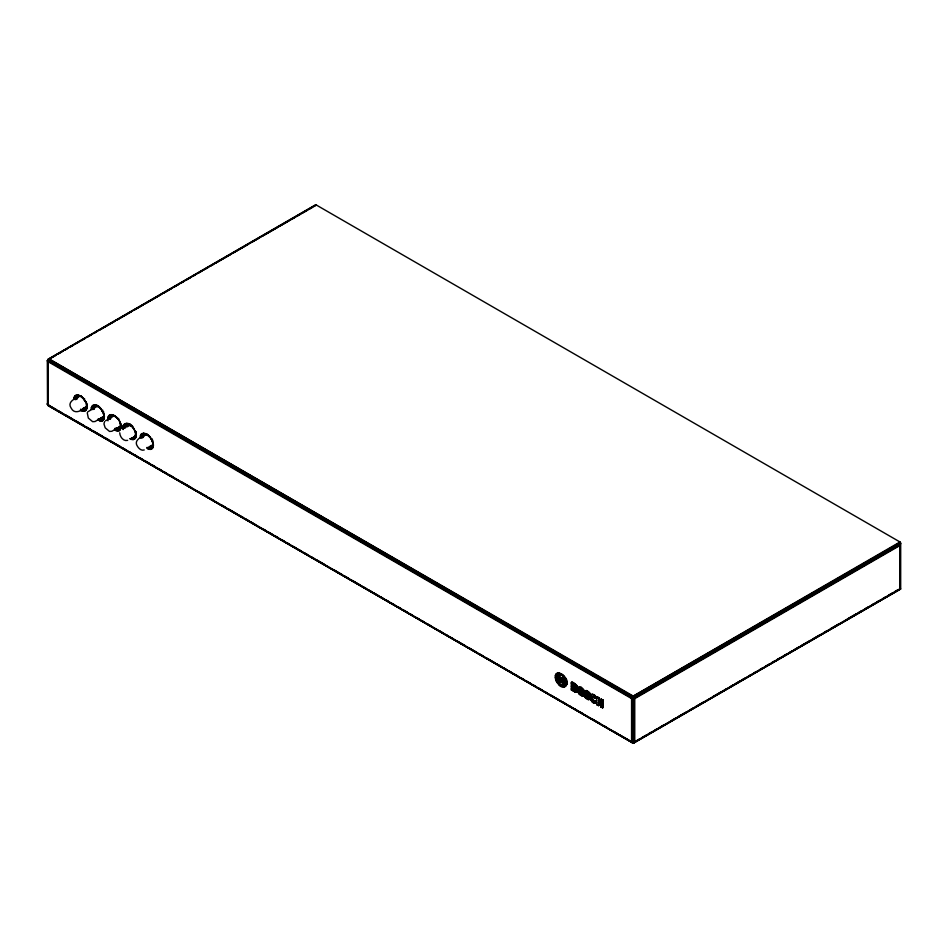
<?xml version="1.0" encoding="UTF-8"?>
<svg xmlns="http://www.w3.org/2000/svg" width="948" height="948" viewBox="0 0 948 948"><rect width="100%" height="100%" fill="white"/><g stroke="black" fill="none" stroke-linecap="round" stroke-linejoin="round"><path stroke-width="1.42" d="M558.016 680.794C559.296 670.461 555.481 681.292 558.656 680.427L558.668 676.102M83.851 411.278L84.206 408.789L87.216 406.929C86.458 403.445 85.438 413.79 80.793 409.109L80.485 410.294C85.936 414.122 89.219 406.372 86.114 402.26M119.744 432.774C119.78 436.637 123.394 441.614 127.648 440.37M117.884 430.925L118.239 428.437L121.249 426.576C118.737 417.12 125.006 435.606 114.518 429.942L114.827 428.757L118.927 429.314L120.621 425.498M136.334 435.333C135.126 431.423 135.813 440.773 131.405 438.118L131.345 439.41C136.583 440.974 137.353 433.852 135.22 430.617M153.102 443.723L153.28 446.982L151.538 449.198L148.516 449.328L146.857 447.989C151.064 451.106 154.406 445.939 152.924 442.183C154.24 445.833 150.685 450.134 147.082 447.385M562.614 679.432C561.998 673.708 567.07 683.615 564.155 684.942L562.875 685.368L562.638 683.141L558.893 680.984C559.462 686.518 554.509 676.919 557.329 675.533L557.969 675.166L556.713 676.457M563.254 678.116C563.491 674.775 567.425 683.461 564.795 684.575L564.155 684.942M899.972 541.983L632.683 696.389L631.569 698.64L631.569 741.881L632.565 743.007L634.757 741.869L634.757 698.629L633.181 696.022L48.692 358.889L47.4 360.607L47.613 404.642L632.138 742.118L634.757 741.869L899.96 588.755L899.96 545.515L900.6 543.026L899.972 541.983L316.431 205.076L313.812 206.012M899.96 545.515L634.757 698.629L632.138 698.877L47.613 361.401L48.324 359.316L316.431 205.076M48.04 403.125L47.4 403.848L48.336 405.791L632.861 742.924M47.827 359.648L632.34 697.657L634.461 697.455L900.6 543.808M632.683 742.853L48.312 405.543L47.4 403.848M86.588 405.839L86.991 408.707M102.491 420.888L102.23 418.992L103.77 417.428L102.23 418.992L98.035 419.063C103.19 423.614 103.806 412.167 104.233 418.661L102.491 420.888L101.092 421.22L97.81 419.668C113.132 423.875 95.238 394.214 90.996 409.157L92.24 409.512L93.935 406.111L98.829 406.822L96.186 405.602L93.39 405.72L91.565 409.394M152.877 444.114L153.28 446.982M564.416 686.933C575.152 680.297 551.321 663.327 555.978 680.676C566.501 698.617 571.383 673.507 557.223 673.459M86.635 403.907L86.991 404.974M103.865 413.861L104.233 418.661M136.109 433.331L135.517 432.584L136.168 431.956M150.151 449.542L150.495 447.053L153.517 445.193L152.699 442.503M560.766 685.475L562.78 686.174L564.795 685.57L561.406 685.108C557.791 685.143 554.544 678.507 556.5 675.13L559.948 673.969L557.448 674.395L558.301 673.945M561.346 685.072C558.265 682.998 555.184 678.507 557.14 674.763L556.5 675.13M556.038 678.519L555.978 675.012L557.057 673.471M581.337 693.948L582.439 693.391L580.686 693.735L579.216 690.76L579.584 689.48L581.325 689.137L579.584 689.48M581.977 693.569L580.223 692.111L580.223 689.113M581.799 693.758L582.084 691.602L580.686 689.504M899.972 588.613L900.6 589.04L633.489 742.924M84.656 398.883C81.398 397.65 90.747 408.505 83.697 399.203C81.883 395.115 73.826 392.519 73.754 399.203L76.385 399.44M131.298 425.877C128.845 421.031 120.645 423.756 123.098 429.551L123.655 426.185L125.278 424.123L128.075 424.017L133.312 427.477L131.345 425.486M148.469 435.796L150.163 437.502L146.774 434.148L143.409 433.165L140.956 434.385L140.043 437.466L141.999 437.834L143.598 434.634L147.059 434.35M563.491 679.68C562.602 687.596 565.292 682.382 563.491 679.68L564.131 679.301L563.882 680.581M74.335 399.44C74.039 394.273 80.462 394.937 82.95 397.828L83.424 397.615M74.999 399.57L76.705 396.157L80.758 396.086L77.309 396.371L75.733 395.245M75.71 399.57L76.444 397.07L79.525 395.92M76.954 399.203L78.459 396.181L76.563 398.101L73.991 397.461M83.685 399.061C88.152 402.26 87.951 413.79 80.568 409.726M87.252 412.795L88.33 418.068L92.655 421.694L95.013 421.528L103.842 416.433M92.951 409.512L93.674 407.024L96.767 405.874L94.539 406.313L92.963 405.187M93.627 409.394L94.326 407L95.701 406.135L93.674 407.024L91.897 406.064M94.196 409.145L94.883 406.799L97.443 405.317M108.025 420.841C106.46 410.022 116.794 416.575 118.239 418.767L118.69 418.53M109.767 414.892L111.343 416.018L113.025 415.757L110.478 416.717L109.743 419.217L108.368 419.087C107.965 414.916 113.049 414.11 115.632 416.516L112.776 414.762M109.032 419.217L110.738 415.805L114.281 415.923M110.418 419.087L111.117 416.693L112.492 415.828L111.153 414.549M120.349 429.705L119.886 427.986L120.846 425.107M122.873 427.56L124.117 427.927L125.811 424.514L130.717 425.225M124.117 427.927L126.416 424.716L129.876 424.443L128.857 424.621L127.862 423.472M124.828 427.915L127.577 424.538L125.551 425.427L123.773 424.467M140.624 437.715C139.546 431.755 149.073 434.267 148.587 436.056M141.299 437.834L142.994 434.433L148.386 434.931M142.674 437.715L143.373 435.322L144.748 434.445L142.733 435.345L140.956 434.385M143.243 437.466L143.93 435.12L146.502 433.639M583.044 695.749L583.672 691.803L582.048 688.793L579.335 687.229L578.339 687.49L577.486 689.765L579.335 694.434L582.048 695.998L584.312 694.493L583.684 689.836L581.325 687.336L578.339 687.49M578.126 689.397L578.979 687.11M592.346 696.768L594.787 697.124L593.472 696.282L592.002 697.218C591.291 699.02 593.365 702.729 595.344 700.596L596.754 702.432C593.128 705.478 589.158 698.996 590.355 695.666L591.623 694.434L594.029 694.683L596.707 697.846L595.842 698.238M590.379 698.712L591.623 694.434M595.344 700.596C593.543 701.793 592.038 698.32 592.642 696.851L593.472 696.282M47.4 360.607L48.348 359.067L315.186 205.041M633.454 742.983L633.181 696.022L632.138 698.877L632.138 742.118L633.454 742.983L632.814 742.237L633.181 696.022L634.188 698.866L633.774 743.007M47.613 361.401L49.628 359.114L47.625 360.216L47.613 404.642L48.68 405.957L49.628 405.744L48.455 405.069M47.4 361.01L49.628 359.114L48.028 361.733L48.028 404.962L48.68 405.957M558.656 680.427L558.384 676.445L557.744 676.813M575.756 689.812L575.59 688.852L573.019 687.904L573.019 689.362C574.844 690.985 576.917 689.836 573.659 688.995L573.019 689.362M585.212 695.559C590.805 700.584 584.11 693.972 584.62 691.341L585.983 690.926L587.855 691.945L589.538 693.983L588.459 694.505C583.186 690.345 590.687 696.993 589.443 699.209M583.885 693.462L585.224 692.81L585.26 690.974L586.622 690.559L590.177 693.616L588.459 694.505M576.36 692.277L577.486 691.53L575.661 692.289L571.312 689.931L571.312 682.477C577.581 684.172 575.744 688.118 576.846 691.898M575.768 688.627C580.081 687.253 574.133 682.335 571.952 682.11L571.312 682.477M135.505 432.892L134.972 430.866L135.706 433.141M152.675 442.811L152.107 440.974L152.829 440.251M588.293 697.361L585.852 695.192L584.098 696.093L586.99 699.162L588.827 699.612L590.083 698.842L590.118 696.744L586.907 692.55M565.553 681.837L566.193 681.47C564.937 692.917 566.786 673.613 559.308 674.336M87.263 406.017L82.95 408.612L82.227 411.053M131.405 438.118L134.106 437.395L136.168 434.8L135.505 436.104L136.109 437.064M152.273 445.027L149.239 446.887L148.516 449.328M104.553 421.647L103.96 423.934L105.181 427.809L109.518 431.435L111.876 431.269L120.704 426.162M112.492 415.828L110.596 417.748L108.025 417.108M115.182 428.176L119.033 428.697L121.083 426.09M126.759 425.202L125.503 427.797M135.742 435.156L134.972 436.696L135.434 438.414M151.538 449.198L151.289 447.314L153.339 444.719M152.403 446.117L152.604 448.333M86.398 407.249L86.315 410.057M103.64 417.191L103.557 420.011M120.669 426.446L121.024 428.354M152.699 445.513L151.289 447.314L148.848 447.42M48.455 359.091L48.68 359.979L632.565 697.029L634.105 696.875L900.6 543.026L900.6 589.04L899.96 588.755M47.519 404.381L47.625 403.457M101.436 409.074L99.469 407.083M118.239 418.767L121.024 424.621M132.981 427.584L134.367 429.089L131.405 426.138M134.367 439.291L134.841 436.495L132.981 437.68L132.969 439.623M149.985 437.478L148.516 435.405M558.68 682.927L559.533 682.536L559.533 680.913M103.225 416.705L100.18 418.566L99.469 421.007M120.017 426.41L116.983 428.271L116.26 430.7M564.131 679.301L564.463 683.2L563.823 683.567M87.702 411.918L97.49 405.957M103.77 411.93L103.048 412.653L101.092 408.742M152.829 445.75L151.573 446.792L149.239 446.887M100.18 418.566L102.965 418.092L101.104 419.277L101.092 421.22M120.574 427.121L119.033 428.697L119.282 430.582M135.647 435.831L133.312 437.147M47.72 359.73L315.862 204.922M49.142 358.913L632.861 696.46L900.387 542.398L900.375 588.945M103.213 412.771L102.135 410.839L102.965 410.318M117.718 418.708C122.008 421.86 122.126 433.39 114.601 429.373M134.924 431.056L132.803 427.406M149.974 437.324L151.265 439.137L152.012 438.64M595.581 703.215L596.114 702.812L594.218 701.307M564.155 685.949L565.577 685.013M574.926 690.298L574.95 689.22M48.04 359.896L55.731 355.453M58.29 353.971L62.13 351.755M64.701 350.274L67.261 348.793M69.82 347.312L73.671 345.096M76.231 343.614L78.791 342.133M81.35 340.664L85.202 338.436M87.761 336.967L91.6 334.739M94.16 333.258L96.732 331.788M99.291 330.307L114.661 321.431M117.22 319.95L131.322 311.809M133.881 310.328L142.852 305.161M145.411 303.68L160.781 294.804M163.34 293.323L172.311 288.145M174.87 286.663L178.722 284.447M181.281 282.966L183.841 281.485M186.401 280.004L190.252 277.788M192.811 276.306L195.371 274.825M197.931 273.356L201.782 271.128M204.341 269.647L208.181 267.431M210.752 265.95L213.312 264.48M215.871 262.999L231.241 254.123M233.812 252.642L247.902 244.501M251.741 242.285L259.432 237.841M261.992 236.372L277.361 227.496M279.933 226.015L288.903 220.837M291.463 219.355L295.302 217.139M297.862 215.658L300.433 214.177M302.993 212.696L306.832 210.48M309.392 208.998L311.963 207.517M80.379 396.074C75.71 398.006 66.585 401.774 71.219 408.197C74.714 415.212 82.583 410.176 86.73 406.55M105.512 420.794L113.724 416.042M130.089 424.017L125.681 426.458L123.098 425.818M127.352 426.813L129.923 425.332M143.409 433.165L146.537 434.551L142.852 436.364L140.28 435.736M146.727 434.385C142.07 436.317 132.933 440.085 137.567 446.496C138.906 448.653 141.536 451.011 144.25 449.956M555.824 674.49L556.464 674.123M557.495 673.4L558.135 673.033M555.457 675.106L556.097 674.739M558.218 673.364L558.858 672.997M555.338 675.379L555.978 675.012M558.289 674.218L558.929 673.85M559.296 673.518L559.936 673.139M556.026 676.09L556.666 675.723M555.137 677.18L555.777 676.813M562.022 679.1L562.674 678.732L559.521 676.919C560.292 673.53 557.72 674.869 558.882 677.287L562.674 679.692L562.034 680.072M560.576 674.04L561.216 673.673M555.86 676.919L556.5 676.552M558.822 675.189L559.462 674.81M560.612 674.052L561.406 673.791M558.882 675.343L559.521 674.976M555.836 677.275L556.476 676.908M558.882 675.651L559.521 675.284M561.157 674.395L561.797 674.016M560.695 674.869L562.982 675.746L565.897 680.297L566.418 679.917M556.512 677.346L557.163 676.979M556.5 677.749L557.14 677.37M558.882 676.315L559.521 675.948M557.531 677.346L558.171 676.979M561.169 675.177L561.82 674.798M558.016 677.156L558.656 676.777M555.398 678.886L556.618 678.306M557.4 677.844L558.04 677.476M558.882 676.979L559.521 676.611M562.176 675.166L562.816 674.798M557.353 678.057L557.993 677.69M558.882 677.287L559.521 676.919M559.462 677.619L560.114 677.251M558.016 678.638L558.656 678.27M562.342 676.114L562.982 675.746M557.471 679.171L558.111 678.804M556.346 679.941L556.986 679.574M558.893 678.531L559.533 678.152L559.533 679.633L562.674 681.446L562.034 681.813M556.914 679.894L557.554 679.526M555.978 680.676L556.618 680.297L559.687 684.61L563.005 686.565M559.474 678.59L560.114 678.223M557.697 680.036L558.336 679.669M558.893 679.135L559.533 678.756M563.574 676.623L564.214 676.256M560.742 678.365L561.394 677.986M556.725 680.865L557.365 680.486M558.016 680.119L558.656 679.752M558.893 679.728L559.533 679.361M562.626 677.524L563.467 677.085M558.893 680L562.614 682.145L562.614 680.403L558.893 678.258L558.893 680L559.533 679.633M562.614 677.82L563.254 677.453M556.891 681.221L557.531 680.842M557.922 680.593L558.562 680.226M563.171 677.856L563.811 677.476M559.474 680.344L560.114 679.965M563.787 677.761L564.427 677.393M557.649 681.529L558.289 681.162L559.51 682.572M559.486 681.328L560.126 680.96M563.906 678.934L564.546 678.567M558.893 681.932L559.533 681.565M558.36 682.56L559 682.193M560.754 681.079L561.394 680.711M557.495 683.259L558.135 682.892M565.126 678.886L565.766 678.507M558.052 683.058L558.692 682.679M558.893 682.584L559.533 682.216M563.491 680.344L564.131 679.965M565.328 679.266L565.968 678.898M560.766 682.062L561.406 681.695L559.533 680.617M564.653 680.581L565.719 679.823M563.491 681.802L564.712 681.031M559.296 684.373L559.936 684.006M562.057 682.809L562.697 682.442M564.143 681.991L564.783 681.612M559.047 684.977L559.687 684.61M564.155 682.216L564.795 681.837M563.491 683.259L564.131 682.892M560.28 685.167L560.92 684.8M564.048 683.046L564.688 682.679M565.008 682.643L565.648 682.276M566.217 681.766L566.857 681.399M563.491 683.923L564.238 683.472M564.984 683.07L565.624 682.702M560.256 685.937L560.896 685.57M560.742 686.245L561.382 685.866M565.648 683.413L566.288 683.046M562.745 685.262L564.795 684.575M564.783 684.006L565.423 683.638M562.875 685.368L563.515 684.989M566.394 683.508L567.034 683.141M566.383 683.899L567.023 683.532M562.78 686.174L563.42 685.807M565.186 685.06L565.826 684.693M566.229 684.835L566.868 684.456M563.61 687.063L565.34 686.447M565.731 685.925L566.371 685.558M571.822 682.773L572.462 682.406M571.312 683.65L571.952 683.271M572.936 683.425L573.576 683.058M574.061 684.065L574.701 683.698M571.312 686.21L571.952 685.831M573.019 685.238L573.86 684.764M574.571 684.361L575.211 683.994M573.019 685.712L574.938 685.38L573.019 685.025L573.019 686.411L574.772 687.205L574.298 685.76M573.019 686.186L573.659 685.819M573.019 686.411L574.903 686.755L574.073 687.016M574.097 685.641L574.737 685.274M575.436 684.989L576.076 684.622M573.22 686.518L573.86 686.151M574.559 685.961L575.211 685.594M573.647 686.767L574.287 686.399M576.123 685.76L576.763 685.392M571.312 688.769L571.952 688.39M573.019 688.13L573.86 687.644M574.559 687.229L575.199 686.862M573.019 688.627L574.903 688.248L574.263 688.615M576.562 686.66L577.202 686.293M571.312 689.931L572.509 689.883L571.869 690.251M573.019 689.137L573.659 688.769M574.073 688.509L574.713 688.141M573.22 689.48L573.86 689.113M576.728 687.655L577.368 687.288M573.659 689.729L574.298 689.362M575.969 688.817L577.214 687.928M574.097 689.99L574.737 689.611M575.128 689.552L575.768 689.172M573.09 690.95L574.95 691.293L574.31 691.661M574.298 690.097L574.938 689.729M579.335 687.229L579.975 686.862M574.654 690.263L575.815 689.504M577.711 688.366L578.351 687.987M576.396 689.338L577.048 688.971L577.676 690.784M580.686 687.703L581.325 687.336M576.834 690.144L577.474 689.765M574.867 691.981L577 691.898M580.046 689.291L580.686 688.923M579.299 689.99L579.939 689.623M575.661 692.289L576.301 691.922M582.048 688.793L582.688 688.426M579.216 690.76L579.856 690.393M581.337 690.037L582.439 690.393L581.799 690.76M579.299 691.637L579.939 691.27M583.044 690.203L583.684 689.836M578.339 693.024L578.979 692.656M579.584 692.478L580.223 692.111M582.084 691.602L582.724 691.222M580.046 693.201L580.686 692.822M582.179 692.467L582.819 692.099M579.335 694.434L579.975 694.066M583.672 691.803L584.312 691.436M584.62 691.341L585.805 690.547M580.686 693.735L581.325 693.367M582.084 693.249L582.724 692.881M585.983 690.926L586.622 690.559M584.43 692.206L585.07 691.839M587.002 691.353L587.641 690.985M586.267 692.917L587.096 692.455M587.855 691.945L588.495 691.578M586.184 693.189L587.369 692.478L588.092 692.917L587.452 693.284M583.672 694.872L584.312 694.493M585.011 694.078L585.651 693.711M582.048 695.998L583.684 695.382M586.267 693.533L586.907 693.154M587.037 692.988L587.677 692.621M586.492 693.865L587.132 693.498M588.554 692.609L589.194 692.241M585.651 694.896L586.291 694.517M586.836 694.209L587.476 693.829M587.831 693.652L590.177 693.616M589.111 693.308L589.751 692.929M587.25 694.552L587.926 694.209M588.175 694.066L588.815 693.699M587.369 694.647L588.127 694.374M587.061 695.24L586.622 695.773M585.591 696.199L586.231 695.832M584.596 696.922L585.236 696.555L584.738 695.725M586.006 696.744L586.646 696.377M588.246 695.394L588.886 695.026M585.212 697.728L585.852 697.349L587.63 698.783M586.468 697.195L587.12 696.827M587.63 696.673L588.27 696.294M588.957 696.164L589.597 695.796M586.966 697.538L587.606 697.171M587.843 697.005L588.483 696.638M590.983 694.801L592.63 694.185M590.355 695.666L590.995 695.299M585.994 698.475L586.634 698.095M587.357 697.704L588.554 696.97M587.653 697.728L588.483 697.23M589.478 697.112L590.118 696.744M590.142 697.029L590.794 696.662M591.99 694.552L594.029 694.683M589.68 698.273L590.32 697.906M593.389 695.05L594.834 695.24M587.961 699.565L589.466 699.245M592.002 697.218L592.642 696.851M588.827 699.612L590.083 698.842M593.401 696.839L594.041 696.472M591.884 698.024L592.524 697.657M594.195 695.607L595.534 695.939M593.815 697.135L594.455 696.768M592.014 699.079L592.654 698.7M594.894 696.306L596.15 696.792M595.51 697.159L596.067 698.214L594.657 698.403L595.071 697.55M591.019 700.335L591.659 699.968M598.52 703.155L599.491 702.515L598.52 705.632L596.695 704.577L596.695 697.135L599.16 697.823L598.52 700.928L599.16 697.823M594.657 698.403L595.297 698.036M592.381 699.956L593.021 699.588M596.979 697.301L597.619 696.934M597.607 697.669L598.247 697.29M592.879 700.643L593.519 700.276M598.235 698.024L598.875 697.657M592.038 701.769L592.678 701.39M593.448 701.105L594.088 700.726M593.886 701.295L594.526 700.916M598.52 698.617L599.16 698.249M594.917 701.259L595.557 700.88M598.52 699.553L599.16 699.186M593.365 702.835L594.005 702.468M595.403 701.887L596.043 701.52M598.52 700.501L599.16 700.134M598.52 700.928L600.629 702.148L600.629 699.411L603.094 700.098L603.094 707.54L600.629 706.853L601.269 703.546L600.629 706.853M594.278 703.262L595.628 703.013L594.989 703.38M595.889 702.515L596.529 702.148M600.629 699.837L601.553 699.197M598.852 701.117L599.491 700.75M601.542 699.932L602.181 699.565M600.629 700.773L601.269 700.406M599.574 701.532L600.214 701.165M602.17 700.299L602.809 699.932M598.52 705.632L599.16 702.326M600.629 699.411L603.094 700.098M600.297 701.958L601.269 701.342M600.629 702.148L601.269 699.032M596.695 704.577L597.619 704.376L596.979 704.743M602.454 701.627L603.094 701.259M599.574 703.309L601.269 703.546M598.52 704.163L599.16 703.795M597.607 705.111L599.16 705.265M600.297 703.724L600.937 703.357M598.52 705.182L599.16 704.802M598.235 705.466L598.875 705.099M600.629 704.376L601.269 704.009M600.629 705.383L601.269 705.016M602.454 704.186L603.094 703.819M600.629 706.39L601.269 706.023M600.913 707.018L601.553 706.651M601.542 707.386L602.181 707.007M602.454 706.746L603.094 706.379M602.17 707.741L602.809 707.374M900.375 544.662L634.686 698.06L632.197 698.297L47.507 360.477M637.02 740.424L639.592 738.942M642.152 737.461L646.003 735.245M648.574 733.764L652.414 731.536M654.985 730.055L657.545 728.574M660.116 727.092L663.956 724.876M671.658 720.433L675.509 718.205M678.069 716.724L685.771 712.292M689.611 710.064L693.462 707.848M696.033 706.367L703.724 701.923M712.706 696.733L721.677 691.554M724.248 690.073L726.808 688.592M730.659 686.364L733.231 684.883M735.79 683.401L739.641 681.185M742.201 679.704L744.773 678.223M748.624 675.995L751.183 674.514M753.743 673.033L756.314 671.551M760.166 669.335L762.725 667.854M765.297 666.373L769.136 664.145M771.708 662.664L774.267 661.183M776.839 659.701L780.69 657.485M783.249 656.004L787.101 653.788M789.66 652.307L792.232 650.826M794.791 649.344L798.643 647.117M801.202 645.635L810.185 640.457M812.756 638.976L820.447 634.532M824.298 632.304L826.857 630.823M830.709 628.607L838.411 624.163M847.382 618.973L856.364 613.794M858.924 612.313L861.495 610.832M865.346 608.604L867.906 607.123M871.757 604.907L874.317 603.426M876.888 601.944L879.448 600.463M883.299 598.235L885.87 596.766M888.43 595.285L892.281 593.057M894.841 591.576L897.412 590.094M633.667 742.853L900.387 588.862M634.105 742.865L900.6 589.004M556.417 673.838L557.862 673.08M584.098 696.093L585.852 695.192M151.265 439.137L152.107 440.974M634.686 742.343L631.652 742.355L47.708 405.14M82.097 396.667L79.3 396.051L78.743 395.115M557.329 675.533L559.356 674.715M94.373 407.83L91.221 407.415M77.641 396.845L74.655 396.11M111.674 416.492L108.688 415.769M124.84 423.59L126.416 424.716L128.644 424.277M145.814 434.184L143.598 434.634L142.022 433.509M152.012 446.413L149.713 446.508M633.288 742.959L633.999 742.888M80.485 395.873L82.95 397.828M97.727 405.827L100.18 407.782M113.333 415.698L115.632 416.516M77.12 394.901L80.248 396.276M94.362 404.855L96.234 406.064M126.238 423.258L128.11 424.467M120.349 422.5L120.42 424.183M576.562 688.272L577.048 688.971M95.665 406.04L97.49 406.23L95.985 405.069M83.424 408.233L85.723 408.15L85.249 410.934M82.95 408.612L85.284 408.517L86.541 407.474L85 409.038L82.559 409.145M100.654 418.186L101.898 418.352M127.542 424.443L129.366 424.633M117.457 427.892L119.756 427.797L116.983 428.271M131.298 438.782L135.09 437.858L135.742 432.264M632.34 742.888L633.063 742.959M581.325 695.145L582.688 695.631M98 406.04L99.327 406.609M129.603 438.651L131.345 439.41M146.028 434.54L145.032 433.39M114.518 415.52L115.182 416.528M130.267 425.237L129.603 424.23M147.438 435.156L146.774 434.148M596.695 697.135L598.52 698.19M599.16 700.56L601.269 701.781M598.52 702.693L600.629 703.914M601.269 706.485L603.094 707.54M50.908 406.479L56.039 409.441M58.61 410.922L61.17 412.404M65.021 414.62L72.712 419.063M76.563 421.291L84.254 425.735M86.825 427.216L90.664 429.432M93.236 430.913L102.206 436.104M104.778 437.585L108.629 439.801M111.189 441.282L113.748 442.763M116.32 444.245L120.171 446.461M122.73 447.942L125.302 449.423M129.141 451.651L131.713 453.132M134.272 454.613L136.844 456.095M140.683 458.311L143.255 459.792M145.814 461.273L149.666 463.501M152.225 464.97L154.797 466.452M158.648 468.679L161.207 470.161M163.767 471.642L166.338 473.123M170.19 475.339L172.749 476.82M181.732 482.011L190.702 487.189M199.684 492.368L207.375 496.811M209.946 498.293L213.786 500.52M221.488 504.964L225.328 507.18M227.899 508.661L236.882 513.852M239.441 515.333L243.292 517.549M245.852 519.03L248.423 520.511M250.983 521.993L254.834 524.208M263.805 529.399L266.376 530.88M268.936 532.361L272.787 534.577M275.347 536.058L277.918 537.54M281.769 539.768L284.329 541.249M286.9 542.73L289.46 544.211M293.311 546.427L295.871 547.908M298.442 549.39L301.002 550.871M304.853 553.087L307.413 554.568M311.264 556.796L313.824 558.277M316.395 559.758L325.365 564.937M334.348 570.127L342.038 574.559M344.61 576.04L348.461 578.268M352.301 580.484L360.003 584.928M362.563 586.409L366.414 588.637M368.973 590.118L371.545 591.599M374.105 593.081L377.956 595.297M380.515 596.778L383.087 598.259M385.646 599.74L389.498 601.956M392.057 603.438L394.629 604.919M398.48 607.147L401.04 608.628M403.599 610.109L407.45 612.325M410.022 613.806L412.581 615.288M416.433 617.515L418.992 618.997M421.564 620.478L424.123 621.959M427.975 624.175L430.534 625.656M439.517 630.835L442.076 632.316M445.927 634.544L448.499 636.025M451.058 637.506L453.618 638.988M457.469 641.204L465.16 645.647M469.011 647.875L476.714 652.307M479.273 653.788L483.125 656.016M486.964 658.232L494.666 662.676M497.226 664.157L501.077 666.385M503.637 667.866L506.208 669.347M508.768 670.829L512.619 673.044M515.179 674.526L517.75 676.007M521.601 678.223L524.161 679.704M526.733 681.185L530.572 683.413M533.143 684.894L535.703 686.376M538.274 687.857L542.114 690.073M544.685 691.554L547.245 693.035M551.096 695.263L553.656 696.744M556.227 698.226L558.787 699.707M562.638 701.923L565.198 703.404M569.049 705.62L571.62 707.101M574.18 708.583L576.751 710.064M580.591 712.292L583.162 713.773M592.133 718.951L599.835 723.395M603.675 725.623L606.246 727.104M613.937 731.536L617.788 733.764M620.348 735.245L629.33 740.424M146.857 434.634L148.848 436.163M131.203 425.024L132.53 425.972M129.686 424.716L131.677 426.245M114.601 416.006L117.907 418.874M114.827 416.35L116.592 417.535M97.81 406.313L99.801 407.841M80.568 396.359L82.559 397.887M104.458 416.919L103.64 414.181M116.331 417.428L117.73 418.862M100.926 409.157L99.422 407.474M82.227 397.129L84.206 399.12M82.18 397.52L83.874 399.226M150.151 437.052L151.538 439.007M100.926 409.003L102.218 410.816M47.827 405.211L47.4 404.251M151.289 439.078L152.261 441.093M134.106 429.16L135.09 431.174M152.403 440.536L153.28 443.249M152.154 440.784L152.889 443.06M103.344 412.214L104.233 414.928M135.517 432.584L135.706 434.611M120.432 423.875L120.621 425.901M86.398 404.227L86.588 406.254M602.454 700.465L602.454 707.907M573.659 684.871L573.659 686.032M573.659 687.762L573.659 688.995M571.952 682.11L571.952 689.552M48.324 405.306L49.628 405.744L48.324 405.306"/></g></svg>
